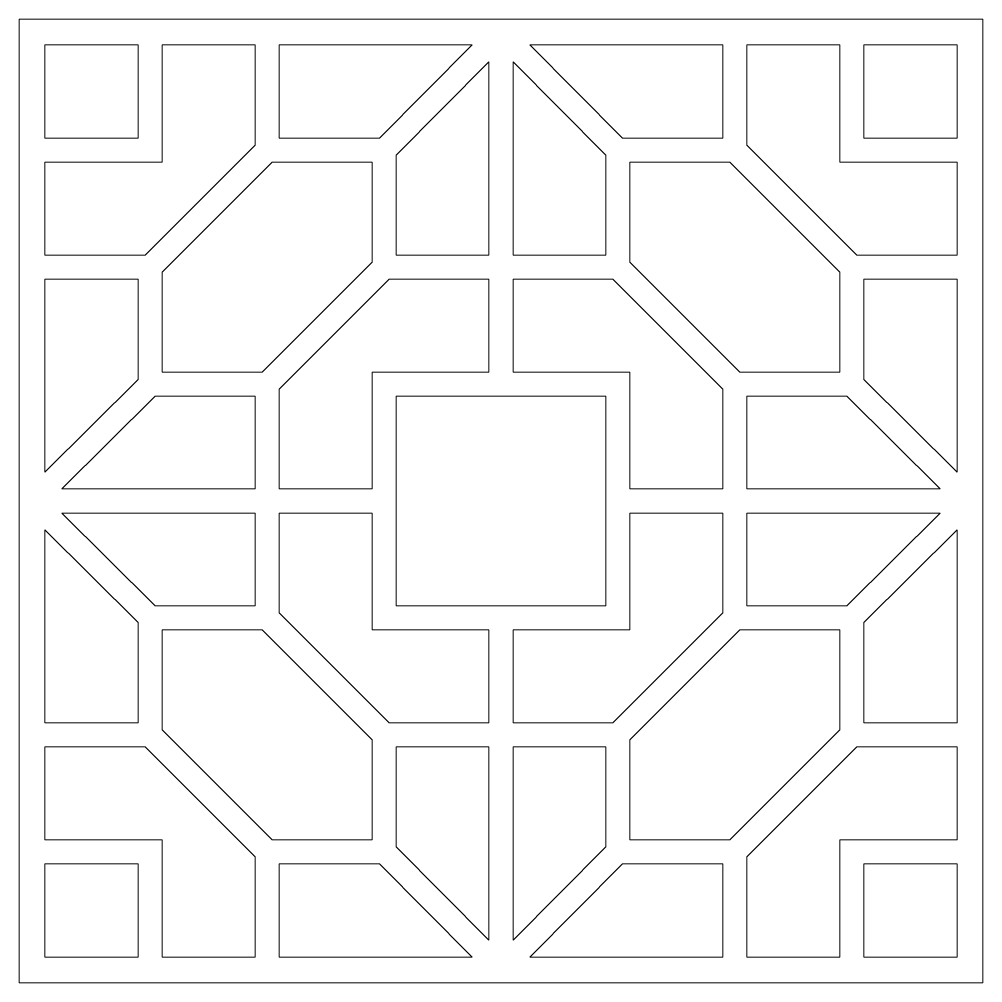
# Model space of a CAD drawing. Header units: centimetres. Extents: x -5.6 to 8.1, y -14.8 to 13.3.
# Drawn here: x -5.64 to 8.06, y -0.41 to 13.29 of the extents above; entities that cross this region are included whole.
import ezdxf

# ---------------------------------------------------------------- set-up
doc = ezdxf.new("R2010")
doc.units = ezdxf.units.CM
doc.header["$MEASUREMENT"] = 0
doc.layers.add('layer 1', color=7, linetype='Continuous')

msp = doc.modelspace()

# ---------------------------------------------------------------- linework, layer by layer
at = {"layer": 'layer 1', "color": 177, "lineweight": 9}
for points, knots in [([(-5.63918, 13.29148), (-5.63918, 13.29148), (8.06124, 13.29148), (8.06124, 13.29148), (8.06124, 13.29148), (8.06124, 13.29148), (8.06124, -0.40894), (8.06124, -0.40894), (8.06124, -0.40894), (8.06124, -0.40894), (-5.63918, -0.40894), (-5.63918, -0.40894), (-5.63918, -0.40894), (-5.63918, -0.40894), (-5.63918, 13.29148), (-5.63918, 13.29148), (-5.63918, 13.29148), (-5.63918, 13.29148), (-5.63918, 13.29148), (-5.63918, 13.29148)], [0, 0, 0, 0, 0.16666667, 0.16666667, 0.16666667, 0.16666667, 0.33333333, 0.33333333, 0.33333333, 0.33333333, 0.5, 0.5, 0.5, 0.5, 0.66666667, 0.66666667, 0.66666667, 0.66666667, 1, 1, 1, 1]), ([(-5.27505, 11.60282), (-5.27505, 11.60282), (-3.95052, 11.60282), (-3.95052, 11.60282), (-3.95052, 11.60282), (-3.95052, 11.60282), (-3.95052, 12.92735), (-3.95052, 12.92735), (-3.95052, 12.92735), (-3.95052, 12.92735), (-5.27505, 12.92735), (-5.27505, 12.92735), (-5.27505, 12.92735), (-5.27505, 12.92735), (-5.27505, 11.60282), (-5.27505, 11.60282), (-5.27505, 11.60282), (-5.27505, 11.60282), (-5.27505, 11.60282), (-5.27505, 11.60282)], [0, 0, 0, 0, 0.16666667, 0.16666667, 0.16666667, 0.16666667, 0.33333333, 0.33333333, 0.33333333, 0.33333333, 0.5, 0.5, 0.5, 0.5, 0.66666667, 0.66666667, 0.66666667, 0.66666667, 1, 1, 1, 1]), ([(-5.27505, 9.93693), (-5.27505, 9.93693), (-3.85052, 9.93693), (-3.85052, 9.93693), (-3.85052, 9.93693), (-3.85052, 9.93693), (-2.28463, 11.50284), (-2.28463, 11.50284), (-2.28463, 11.50284), (-2.28463, 11.50284), (-2.28463, 12.92735), (-2.28463, 12.92735), (-2.28463, 12.92735), (-2.28463, 12.92735), (-3.60915, 12.92735), (-3.60915, 12.92735), (-3.60915, 12.92735), (-3.60915, 12.92735), (-3.60915, 11.26145), (-3.60915, 11.26145), (-3.60915, 11.26145), (-3.60915, 11.26145), (-5.27505, 11.26145), (-5.27505, 11.26145), (-5.27505, 11.26145), (-5.27505, 11.26145), (-5.27505, 9.93693), (-5.27505, 9.93693), (-5.27505, 9.93693), (-5.27505, 9.93693), (-5.27505, 9.93693), (-5.27505, 9.93693)], [0, 0, 0, 0, 0.11111111, 0.11111111, 0.11111111, 0.11111111, 0.22222222, 0.22222222, 0.22222222, 0.22222222, 0.33333333, 0.33333333, 0.33333333, 0.33333333, 0.44444444, 0.44444444, 0.44444444, 0.44444444, 0.55555556, 0.55555556, 0.55555556, 0.55555556, 0.66666667, 0.66666667, 0.66666667, 0.66666667, 0.77777778, 0.77777778, 0.77777778, 0.77777778, 1, 1, 1, 1]), ([(-1.94325, 11.60282), (-1.94325, 11.60282), (-1.94325, 12.92735), (-1.94325, 12.92735), (-1.94325, 12.92735), (-1.94325, 12.92735), (0.79959, 12.92735), (0.79959, 12.92735), (0.79959, 12.92735), (0.79959, 12.92735), (-0.51811, 11.60282), (-0.51811, 11.60282), (-0.51811, 11.60282), (-0.51811, 11.60282), (-1.94325, 11.60282), (-1.94325, 11.60282), (-1.94325, 11.60282), (-1.94325, 11.60282), (-1.94325, 11.60282), (-1.94325, 11.60282)], [0, 0, 0, 0, 0.16666667, 0.16666667, 0.16666667, 0.16666667, 0.33333333, 0.33333333, 0.33333333, 0.33333333, 0.5, 0.5, 0.5, 0.5, 0.66666667, 0.66666667, 0.66666667, 0.66666667, 1, 1, 1, 1]), ([(1.62248, 12.92735), (1.62248, 12.92735), (4.36531, 12.92735), (4.36531, 12.92735), (4.36531, 12.92735), (4.36531, 12.92735), (4.36531, 11.60282), (4.36531, 11.60282), (4.36531, 11.60282), (4.36531, 11.60282), (2.94018, 11.60282), (2.94018, 11.60282), (2.94018, 11.60282), (2.94018, 11.60282), (1.62248, 12.92735), (1.62248, 12.92735), (1.62248, 12.92735), (1.62248, 12.92735), (1.62248, 12.92735), (1.62248, 12.92735)], [0, 0, 0, 0, 0.16666667, 0.16666667, 0.16666667, 0.16666667, 0.33333333, 0.33333333, 0.33333333, 0.33333333, 0.5, 0.5, 0.5, 0.5, 0.66666667, 0.66666667, 0.66666667, 0.66666667, 1, 1, 1, 1]), ([(4.70669, 11.50284), (4.70669, 11.50284), (6.2726, 9.93693), (6.2726, 9.93693), (6.2726, 9.93693), (6.2726, 9.93693), (7.69711, 9.93693), (7.69711, 9.93693), (7.69711, 9.93693), (7.69711, 9.93693), (7.69711, 11.26145), (7.69711, 11.26145), (7.69711, 11.26145), (7.69711, 11.26145), (6.03121, 11.26145), (6.03121, 11.26145), (6.03121, 11.26145), (6.03121, 11.26145), (6.03121, 12.92735), (6.03121, 12.92735), (6.03121, 12.92735), (6.03121, 12.92735), (4.70669, 12.92735), (4.70669, 12.92735), (4.70669, 12.92735), (4.70669, 12.92735), (4.70669, 11.50284), (4.70669, 11.50284), (4.70669, 11.50284), (4.70669, 11.50284), (4.70669, 11.50284), (4.70669, 11.50284)], [0, 0, 0, 0, 0.11111111, 0.11111111, 0.11111111, 0.11111111, 0.22222222, 0.22222222, 0.22222222, 0.22222222, 0.33333333, 0.33333333, 0.33333333, 0.33333333, 0.44444444, 0.44444444, 0.44444444, 0.44444444, 0.55555556, 0.55555556, 0.55555556, 0.55555556, 0.66666667, 0.66666667, 0.66666667, 0.66666667, 0.77777778, 0.77777778, 0.77777778, 0.77777778, 1, 1, 1, 1]), ([(6.37258, 11.60282), (6.37258, 11.60282), (6.37258, 12.92735), (6.37258, 12.92735), (6.37258, 12.92735), (6.37258, 12.92735), (7.69711, 12.92735), (7.69711, 12.92735), (7.69711, 12.92735), (7.69711, 12.92735), (7.69711, 11.60282), (7.69711, 11.60282), (7.69711, 11.60282), (7.69711, 11.60282), (6.37258, 11.60282), (6.37258, 11.60282), (6.37258, 11.60282), (6.37258, 11.60282), (6.37258, 11.60282), (6.37258, 11.60282)], [0, 0, 0, 0, 0.16666667, 0.16666667, 0.16666667, 0.16666667, 0.33333333, 0.33333333, 0.33333333, 0.33333333, 0.5, 0.5, 0.5, 0.5, 0.66666667, 0.66666667, 0.66666667, 0.66666667, 1, 1, 1, 1]), ([(-0.27735, 9.93693), (-0.27735, 9.93693), (-0.27735, 11.36081), (-0.27735, 11.36081), (-0.27735, 11.36081), (-0.27735, 11.36081), (1.04034, 12.68534), (1.04034, 12.68534), (1.04034, 12.68534), (1.04034, 12.68534), (1.04034, 9.93693), (1.04034, 9.93693), (1.04034, 9.93693), (1.04034, 9.93693), (-0.27735, 9.93693), (-0.27735, 9.93693), (-0.27735, 9.93693), (-0.27735, 9.93693), (-0.27735, 9.93693), (-0.27735, 9.93693)], [0, 0, 0, 0, 0.16666667, 0.16666667, 0.16666667, 0.16666667, 0.33333333, 0.33333333, 0.33333333, 0.33333333, 0.5, 0.5, 0.5, 0.5, 0.66666667, 0.66666667, 0.66666667, 0.66666667, 1, 1, 1, 1]), ([(1.38172, 9.93693), (1.38172, 9.93693), (1.38172, 12.68534), (1.38172, 12.68534), (1.38172, 12.68534), (1.38172, 12.68534), (2.69941, 11.36081), (2.69941, 11.36081), (2.69941, 11.36081), (2.69941, 11.36081), (2.69941, 9.93693), (2.69941, 9.93693), (2.69941, 9.93693), (2.69941, 9.93693), (1.38172, 9.93693), (1.38172, 9.93693), (1.38172, 9.93693), (1.38172, 9.93693), (1.38172, 9.93693), (1.38172, 9.93693)], [0, 0, 0, 0, 0.16666667, 0.16666667, 0.16666667, 0.16666667, 0.33333333, 0.33333333, 0.33333333, 0.33333333, 0.5, 0.5, 0.5, 0.5, 0.66666667, 0.66666667, 0.66666667, 0.66666667, 1, 1, 1, 1]), ([(-3.60915, 8.27103), (-3.60915, 8.27103), (-2.18463, 8.27103), (-2.18463, 8.27103), (-2.18463, 8.27103), (-2.18463, 8.27103), (-0.61873, 9.83694), (-0.61873, 9.83694), (-0.61873, 9.83694), (-0.61873, 9.83694), (-0.61873, 11.26145), (-0.61873, 11.26145), (-0.61873, 11.26145), (-0.61873, 11.26145), (-2.04324, 11.26145), (-2.04324, 11.26145), (-2.04324, 11.26145), (-2.04324, 11.26145), (-3.60915, 9.69554), (-3.60915, 9.69554), (-3.60915, 9.69554), (-3.60915, 9.69554), (-3.60915, 8.27103), (-3.60915, 8.27103), (-3.60915, 8.27103), (-3.60915, 8.27103), (-3.60915, 8.27103), (-3.60915, 8.27103)], [0, 0, 0, 0, 0.125, 0.125, 0.125, 0.125, 0.25, 0.25, 0.25, 0.25, 0.375, 0.375, 0.375, 0.375, 0.5, 0.5, 0.5, 0.5, 0.625, 0.625, 0.625, 0.625, 0.75, 0.75, 0.75, 0.75, 1, 1, 1, 1]), ([(3.04079, 9.83694), (3.04079, 9.83694), (3.04079, 11.26145), (3.04079, 11.26145), (3.04079, 11.26145), (3.04079, 11.26145), (4.46531, 11.26145), (4.46531, 11.26145), (4.46531, 11.26145), (4.46531, 11.26145), (6.03121, 9.69554), (6.03121, 9.69554), (6.03121, 9.69554), (6.03121, 9.69554), (6.03121, 8.27103), (6.03121, 8.27103), (6.03121, 8.27103), (6.03121, 8.27103), (4.6067, 8.27103), (4.6067, 8.27103), (4.6067, 8.27103), (4.6067, 8.27103), (3.04079, 9.83694), (3.04079, 9.83694), (3.04079, 9.83694), (3.04079, 9.83694), (3.04079, 9.83694), (3.04079, 9.83694)], [0, 0, 0, 0, 0.125, 0.125, 0.125, 0.125, 0.25, 0.25, 0.25, 0.25, 0.375, 0.375, 0.375, 0.375, 0.5, 0.5, 0.5, 0.5, 0.625, 0.625, 0.625, 0.625, 0.75, 0.75, 0.75, 0.75, 1, 1, 1, 1]), ([(-5.27505, 6.85272), (-5.27505, 6.85272), (-3.95052, 8.17042), (-3.95052, 8.17042), (-3.95052, 8.17042), (-3.95052, 8.17042), (-3.95052, 9.59555), (-3.95052, 9.59555), (-3.95052, 9.59555), (-3.95052, 9.59555), (-5.27505, 9.59555), (-5.27505, 9.59555), (-5.27505, 9.59555), (-5.27505, 9.59555), (-5.27505, 6.85272), (-5.27505, 6.85272), (-5.27505, 6.85272), (-5.27505, 6.85272), (-5.27505, 6.85272), (-5.27505, 6.85272)], [0, 0, 0, 0, 0.16666667, 0.16666667, 0.16666667, 0.16666667, 0.33333333, 0.33333333, 0.33333333, 0.33333333, 0.5, 0.5, 0.5, 0.5, 0.66666667, 0.66666667, 0.66666667, 0.66666667, 1, 1, 1, 1]), ([(-1.94325, 6.61196), (-1.94325, 6.61196), (-0.61873, 6.61196), (-0.61873, 6.61196), (-0.61873, 6.61196), (-0.61873, 6.61196), (-0.61873, 8.27103), (-0.61873, 8.27103), (-0.61873, 8.27103), (-0.61873, 8.27103), (1.04034, 8.27103), (1.04034, 8.27103), (1.04034, 8.27103), (1.04034, 8.27103), (1.04034, 9.59555), (1.04034, 9.59555), (1.04034, 9.59555), (1.04034, 9.59555), (-0.37734, 9.59555), (-0.37734, 9.59555), (-0.37734, 9.59555), (-0.37734, 9.59555), (-1.94325, 8.02964), (-1.94325, 8.02964), (-1.94325, 8.02964), (-1.94325, 8.02964), (-1.94325, 6.61196), (-1.94325, 6.61196), (-1.94325, 6.61196), (-1.94325, 6.61196), (-1.94325, 6.61196), (-1.94325, 6.61196)], [0, 0, 0, 0, 0.11111111, 0.11111111, 0.11111111, 0.11111111, 0.22222222, 0.22222222, 0.22222222, 0.22222222, 0.33333333, 0.33333333, 0.33333333, 0.33333333, 0.44444444, 0.44444444, 0.44444444, 0.44444444, 0.55555556, 0.55555556, 0.55555556, 0.55555556, 0.66666667, 0.66666667, 0.66666667, 0.66666667, 0.77777778, 0.77777778, 0.77777778, 0.77777778, 1, 1, 1, 1]), ([(1.38172, 8.27103), (1.38172, 8.27103), (1.38172, 9.59555), (1.38172, 9.59555), (1.38172, 9.59555), (1.38172, 9.59555), (2.79941, 9.59555), (2.79941, 9.59555), (2.79941, 9.59555), (2.79941, 9.59555), (4.36531, 8.02964), (4.36531, 8.02964), (4.36531, 8.02964), (4.36531, 8.02964), (4.36531, 6.61196), (4.36531, 6.61196), (4.36531, 6.61196), (4.36531, 6.61196), (3.04079, 6.61196), (3.04079, 6.61196), (3.04079, 6.61196), (3.04079, 6.61196), (3.04079, 8.27103), (3.04079, 8.27103), (3.04079, 8.27103), (3.04079, 8.27103), (1.38172, 8.27103), (1.38172, 8.27103), (1.38172, 8.27103), (1.38172, 8.27103), (1.38172, 8.27103), (1.38172, 8.27103)], [0, 0, 0, 0, 0.11111111, 0.11111111, 0.11111111, 0.11111111, 0.22222222, 0.22222222, 0.22222222, 0.22222222, 0.33333333, 0.33333333, 0.33333333, 0.33333333, 0.44444444, 0.44444444, 0.44444444, 0.44444444, 0.55555556, 0.55555556, 0.55555556, 0.55555556, 0.66666667, 0.66666667, 0.66666667, 0.66666667, 0.77777778, 0.77777778, 0.77777778, 0.77777778, 1, 1, 1, 1]), ([(7.69711, 6.85272), (7.69711, 6.85272), (6.37258, 8.17042), (6.37258, 8.17042), (6.37258, 8.17042), (6.37258, 8.17042), (6.37258, 9.59555), (6.37258, 9.59555), (6.37258, 9.59555), (6.37258, 9.59555), (7.69711, 9.59555), (7.69711, 9.59555), (7.69711, 9.59555), (7.69711, 9.59555), (7.69711, 6.85272), (7.69711, 6.85272), (7.69711, 6.85272), (7.69711, 6.85272), (7.69711, 6.85272), (7.69711, 6.85272)], [0, 0, 0, 0, 0.16666667, 0.16666667, 0.16666667, 0.16666667, 0.33333333, 0.33333333, 0.33333333, 0.33333333, 0.5, 0.5, 0.5, 0.5, 0.66666667, 0.66666667, 0.66666667, 0.66666667, 1, 1, 1, 1]), ([(-5.03302, 6.61196), (-5.03302, 6.61196), (-2.28463, 6.61196), (-2.28463, 6.61196), (-2.28463, 6.61196), (-2.28463, 6.61196), (-2.28463, 7.92965), (-2.28463, 7.92965), (-2.28463, 7.92965), (-2.28463, 7.92965), (-3.7085, 7.92965), (-3.7085, 7.92965), (-3.7085, 7.92965), (-3.7085, 7.92965), (-5.03302, 6.61196), (-5.03302, 6.61196), (-5.03302, 6.61196), (-5.03302, 6.61196), (-5.03302, 6.61196), (-5.03302, 6.61196)], [0, 0, 0, 0, 0.16666667, 0.16666667, 0.16666667, 0.16666667, 0.33333333, 0.33333333, 0.33333333, 0.33333333, 0.5, 0.5, 0.5, 0.5, 0.66666667, 0.66666667, 0.66666667, 0.66666667, 1, 1, 1, 1]), ([(-0.27735, 7.92965), (-0.27735, 7.92965), (2.69941, 7.92965), (2.69941, 7.92965), (2.69941, 7.92965), (2.69941, 7.92965), (2.69941, 4.95289), (2.69941, 4.95289), (2.69941, 4.95289), (2.69941, 4.95289), (-0.27735, 4.95289), (-0.27735, 4.95289), (-0.27735, 4.95289), (-0.27735, 4.95289), (-0.27735, 7.92965), (-0.27735, 7.92965), (-0.27735, 7.92965), (-0.27735, 7.92965), (-0.27735, 7.92965), (-0.27735, 7.92965)], [0, 0, 0, 0, 0.16666667, 0.16666667, 0.16666667, 0.16666667, 0.33333333, 0.33333333, 0.33333333, 0.33333333, 0.5, 0.5, 0.5, 0.5, 0.66666667, 0.66666667, 0.66666667, 0.66666667, 1, 1, 1, 1]), ([(4.70669, 6.61196), (4.70669, 6.61196), (7.4551, 6.61196), (7.4551, 6.61196), (7.4551, 6.61196), (7.4551, 6.61196), (6.13057, 7.92965), (6.13057, 7.92965), (6.13057, 7.92965), (6.13057, 7.92965), (4.70669, 7.92965), (4.70669, 7.92965), (4.70669, 7.92965), (4.70669, 7.92965), (4.70669, 6.61196), (4.70669, 6.61196), (4.70669, 6.61196), (4.70669, 6.61196), (4.70669, 6.61196), (4.70669, 6.61196)], [0, 0, 0, 0, 0.16666667, 0.16666667, 0.16666667, 0.16666667, 0.33333333, 0.33333333, 0.33333333, 0.33333333, 0.5, 0.5, 0.5, 0.5, 0.66666667, 0.66666667, 0.66666667, 0.66666667, 1, 1, 1, 1]), ([(-5.03302, 6.27058), (-5.03302, 6.27058), (-3.7085, 4.95289), (-3.7085, 4.95289), (-3.7085, 4.95289), (-3.7085, 4.95289), (-2.28463, 4.95289), (-2.28463, 4.95289), (-2.28463, 4.95289), (-2.28463, 4.95289), (-2.28463, 6.27058), (-2.28463, 6.27058), (-2.28463, 6.27058), (-2.28463, 6.27058), (-5.03302, 6.27058), (-5.03302, 6.27058), (-5.03302, 6.27058), (-5.03302, 6.27058), (-5.03302, 6.27058), (-5.03302, 6.27058)], [0, 0, 0, 0, 0.16666667, 0.16666667, 0.16666667, 0.16666667, 0.33333333, 0.33333333, 0.33333333, 0.33333333, 0.5, 0.5, 0.5, 0.5, 0.66666667, 0.66666667, 0.66666667, 0.66666667, 1, 1, 1, 1]), ([(-0.37734, 3.28699), (-0.37734, 3.28699), (1.04034, 3.28699), (1.04034, 3.28699), (1.04034, 3.28699), (1.04034, 3.28699), (1.04034, 4.61151), (1.04034, 4.61151), (1.04034, 4.61151), (1.04034, 4.61151), (-0.61873, 4.61151), (-0.61873, 4.61151), (-0.61873, 4.61151), (-0.61873, 4.61151), (-0.61873, 6.27058), (-0.61873, 6.27058), (-0.61873, 6.27058), (-0.61873, 6.27058), (-1.94325, 6.27058), (-1.94325, 6.27058), (-1.94325, 6.27058), (-1.94325, 6.27058), (-1.94325, 4.8529), (-1.94325, 4.8529), (-1.94325, 4.8529), (-1.94325, 4.8529), (-0.37734, 3.28699), (-0.37734, 3.28699), (-0.37734, 3.28699), (-0.37734, 3.28699), (-0.37734, 3.28699), (-0.37734, 3.28699)], [0, 0, 0, 0, 0.11111111, 0.11111111, 0.11111111, 0.11111111, 0.22222222, 0.22222222, 0.22222222, 0.22222222, 0.33333333, 0.33333333, 0.33333333, 0.33333333, 0.44444444, 0.44444444, 0.44444444, 0.44444444, 0.55555556, 0.55555556, 0.55555556, 0.55555556, 0.66666667, 0.66666667, 0.66666667, 0.66666667, 0.77777778, 0.77777778, 0.77777778, 0.77777778, 1, 1, 1, 1]), ([(1.38172, 3.28699), (1.38172, 3.28699), (1.38172, 4.61151), (1.38172, 4.61151), (1.38172, 4.61151), (1.38172, 4.61151), (3.04079, 4.61151), (3.04079, 4.61151), (3.04079, 4.61151), (3.04079, 4.61151), (3.04079, 6.27058), (3.04079, 6.27058), (3.04079, 6.27058), (3.04079, 6.27058), (4.36531, 6.27058), (4.36531, 6.27058), (4.36531, 6.27058), (4.36531, 6.27058), (4.36531, 4.8529), (4.36531, 4.8529), (4.36531, 4.8529), (4.36531, 4.8529), (2.79941, 3.28699), (2.79941, 3.28699), (2.79941, 3.28699), (2.79941, 3.28699), (1.38172, 3.28699), (1.38172, 3.28699), (1.38172, 3.28699), (1.38172, 3.28699), (1.38172, 3.28699), (1.38172, 3.28699)], [0, 0, 0, 0, 0.11111111, 0.11111111, 0.11111111, 0.11111111, 0.22222222, 0.22222222, 0.22222222, 0.22222222, 0.33333333, 0.33333333, 0.33333333, 0.33333333, 0.44444444, 0.44444444, 0.44444444, 0.44444444, 0.55555556, 0.55555556, 0.55555556, 0.55555556, 0.66666667, 0.66666667, 0.66666667, 0.66666667, 0.77777778, 0.77777778, 0.77777778, 0.77777778, 1, 1, 1, 1]), ([(4.70669, 4.95289), (4.70669, 4.95289), (4.70669, 6.27058), (4.70669, 6.27058), (4.70669, 6.27058), (4.70669, 6.27058), (7.4551, 6.27058), (7.4551, 6.27058), (7.4551, 6.27058), (7.4551, 6.27058), (6.13057, 4.95289), (6.13057, 4.95289), (6.13057, 4.95289), (6.13057, 4.95289), (4.70669, 4.95289), (4.70669, 4.95289), (4.70669, 4.95289), (4.70669, 4.95289), (4.70669, 4.95289), (4.70669, 4.95289)], [0, 0, 0, 0, 0.16666667, 0.16666667, 0.16666667, 0.16666667, 0.33333333, 0.33333333, 0.33333333, 0.33333333, 0.5, 0.5, 0.5, 0.5, 0.66666667, 0.66666667, 0.66666667, 0.66666667, 1, 1, 1, 1]), ([(-5.27505, 3.28699), (-5.27505, 3.28699), (-3.95052, 3.28699), (-3.95052, 3.28699), (-3.95052, 3.28699), (-3.95052, 3.28699), (-3.95052, 4.71212), (-3.95052, 4.71212), (-3.95052, 4.71212), (-3.95052, 4.71212), (-5.27505, 6.02982), (-5.27505, 6.02982), (-5.27505, 6.02982), (-5.27505, 6.02982), (-5.27505, 3.28699), (-5.27505, 3.28699), (-5.27505, 3.28699), (-5.27505, 3.28699), (-5.27505, 3.28699), (-5.27505, 3.28699)], [0, 0, 0, 0, 0.16666667, 0.16666667, 0.16666667, 0.16666667, 0.33333333, 0.33333333, 0.33333333, 0.33333333, 0.5, 0.5, 0.5, 0.5, 0.66666667, 0.66666667, 0.66666667, 0.66666667, 1, 1, 1, 1]), ([(6.37258, 3.28699), (6.37258, 3.28699), (6.37258, 4.71212), (6.37258, 4.71212), (6.37258, 4.71212), (6.37258, 4.71212), (7.69711, 6.02982), (7.69711, 6.02982), (7.69711, 6.02982), (7.69711, 6.02982), (7.69711, 3.28699), (7.69711, 3.28699), (7.69711, 3.28699), (7.69711, 3.28699), (6.37258, 3.28699), (6.37258, 3.28699), (6.37258, 3.28699), (6.37258, 3.28699), (6.37258, 3.28699), (6.37258, 3.28699)], [0, 0, 0, 0, 0.16666667, 0.16666667, 0.16666667, 0.16666667, 0.33333333, 0.33333333, 0.33333333, 0.33333333, 0.5, 0.5, 0.5, 0.5, 0.66666667, 0.66666667, 0.66666667, 0.66666667, 1, 1, 1, 1]), ([(-2.04324, 1.62109), (-2.04324, 1.62109), (-3.60915, 3.187), (-3.60915, 3.187), (-3.60915, 3.187), (-3.60915, 3.187), (-3.60915, 4.61151), (-3.60915, 4.61151), (-3.60915, 4.61151), (-3.60915, 4.61151), (-2.18463, 4.61151), (-2.18463, 4.61151), (-2.18463, 4.61151), (-2.18463, 4.61151), (-0.61873, 3.0456), (-0.61873, 3.0456), (-0.61873, 3.0456), (-0.61873, 3.0456), (-0.61873, 1.62109), (-0.61873, 1.62109), (-0.61873, 1.62109), (-0.61873, 1.62109), (-2.04324, 1.62109), (-2.04324, 1.62109), (-2.04324, 1.62109), (-2.04324, 1.62109), (-2.04324, 1.62109), (-2.04324, 1.62109)], [0, 0, 0, 0, 0.125, 0.125, 0.125, 0.125, 0.25, 0.25, 0.25, 0.25, 0.375, 0.375, 0.375, 0.375, 0.5, 0.5, 0.5, 0.5, 0.625, 0.625, 0.625, 0.625, 0.75, 0.75, 0.75, 0.75, 1, 1, 1, 1]), ([(3.04079, 1.62109), (3.04079, 1.62109), (3.04079, 3.0456), (3.04079, 3.0456), (3.04079, 3.0456), (3.04079, 3.0456), (4.6067, 4.61151), (4.6067, 4.61151), (4.6067, 4.61151), (4.6067, 4.61151), (6.03121, 4.61151), (6.03121, 4.61151), (6.03121, 4.61151), (6.03121, 4.61151), (6.03121, 3.187), (6.03121, 3.187), (6.03121, 3.187), (6.03121, 3.187), (4.46531, 1.62109), (4.46531, 1.62109), (4.46531, 1.62109), (4.46531, 1.62109), (3.04079, 1.62109), (3.04079, 1.62109), (3.04079, 1.62109), (3.04079, 1.62109), (3.04079, 1.62109), (3.04079, 1.62109)], [0, 0, 0, 0, 0.125, 0.125, 0.125, 0.125, 0.25, 0.25, 0.25, 0.25, 0.375, 0.375, 0.375, 0.375, 0.5, 0.5, 0.5, 0.5, 0.625, 0.625, 0.625, 0.625, 0.75, 0.75, 0.75, 0.75, 1, 1, 1, 1]), ([(-5.27505, 1.62109), (-5.27505, 1.62109), (-3.60915, 1.62109), (-3.60915, 1.62109), (-3.60915, 1.62109), (-3.60915, 1.62109), (-3.60915, -0.04481), (-3.60915, -0.04481), (-3.60915, -0.04481), (-3.60915, -0.04481), (-2.28463, -0.04481), (-2.28463, -0.04481), (-2.28463, -0.04481), (-2.28463, -0.04481), (-2.28463, 1.3797), (-2.28463, 1.3797), (-2.28463, 1.3797), (-2.28463, 1.3797), (-3.85052, 2.94561), (-3.85052, 2.94561), (-3.85052, 2.94561), (-3.85052, 2.94561), (-5.27505, 2.94561), (-5.27505, 2.94561), (-5.27505, 2.94561), (-5.27505, 2.94561), (-5.27505, 1.62109), (-5.27505, 1.62109), (-5.27505, 1.62109), (-5.27505, 1.62109), (-5.27505, 1.62109), (-5.27505, 1.62109)], [0, 0, 0, 0, 0.11111111, 0.11111111, 0.11111111, 0.11111111, 0.22222222, 0.22222222, 0.22222222, 0.22222222, 0.33333333, 0.33333333, 0.33333333, 0.33333333, 0.44444444, 0.44444444, 0.44444444, 0.44444444, 0.55555556, 0.55555556, 0.55555556, 0.55555556, 0.66666667, 0.66666667, 0.66666667, 0.66666667, 0.77777778, 0.77777778, 0.77777778, 0.77777778, 1, 1, 1, 1]), ([(1.04034, 0.1972), (1.04034, 0.1972), (-0.27735, 1.52173), (-0.27735, 1.52173), (-0.27735, 1.52173), (-0.27735, 1.52173), (-0.27735, 2.94561), (-0.27735, 2.94561), (-0.27735, 2.94561), (-0.27735, 2.94561), (1.04034, 2.94561), (1.04034, 2.94561), (1.04034, 2.94561), (1.04034, 2.94561), (1.04034, 0.1972), (1.04034, 0.1972), (1.04034, 0.1972), (1.04034, 0.1972), (1.04034, 0.1972), (1.04034, 0.1972)], [0, 0, 0, 0, 0.16666667, 0.16666667, 0.16666667, 0.16666667, 0.33333333, 0.33333333, 0.33333333, 0.33333333, 0.5, 0.5, 0.5, 0.5, 0.66666667, 0.66666667, 0.66666667, 0.66666667, 1, 1, 1, 1]), ([(1.38172, 0.1972), (1.38172, 0.1972), (1.38172, 2.94561), (1.38172, 2.94561), (1.38172, 2.94561), (1.38172, 2.94561), (2.69941, 2.94561), (2.69941, 2.94561), (2.69941, 2.94561), (2.69941, 2.94561), (2.69941, 1.52173), (2.69941, 1.52173), (2.69941, 1.52173), (2.69941, 1.52173), (1.38172, 0.1972), (1.38172, 0.1972), (1.38172, 0.1972), (1.38172, 0.1972), (1.38172, 0.1972), (1.38172, 0.1972)], [0, 0, 0, 0, 0.16666667, 0.16666667, 0.16666667, 0.16666667, 0.33333333, 0.33333333, 0.33333333, 0.33333333, 0.5, 0.5, 0.5, 0.5, 0.66666667, 0.66666667, 0.66666667, 0.66666667, 1, 1, 1, 1]), ([(4.70669, -0.04481), (4.70669, -0.04481), (6.03121, -0.04481), (6.03121, -0.04481), (6.03121, -0.04481), (6.03121, -0.04481), (6.03121, 1.62109), (6.03121, 1.62109), (6.03121, 1.62109), (6.03121, 1.62109), (7.69711, 1.62109), (7.69711, 1.62109), (7.69711, 1.62109), (7.69711, 1.62109), (7.69711, 2.94561), (7.69711, 2.94561), (7.69711, 2.94561), (7.69711, 2.94561), (6.2726, 2.94561), (6.2726, 2.94561), (6.2726, 2.94561), (6.2726, 2.94561), (4.70669, 1.3797), (4.70669, 1.3797), (4.70669, 1.3797), (4.70669, 1.3797), (4.70669, -0.04481), (4.70669, -0.04481), (4.70669, -0.04481), (4.70669, -0.04481), (4.70669, -0.04481), (4.70669, -0.04481)], [0, 0, 0, 0, 0.11111111, 0.11111111, 0.11111111, 0.11111111, 0.22222222, 0.22222222, 0.22222222, 0.22222222, 0.33333333, 0.33333333, 0.33333333, 0.33333333, 0.44444444, 0.44444444, 0.44444444, 0.44444444, 0.55555556, 0.55555556, 0.55555556, 0.55555556, 0.66666667, 0.66666667, 0.66666667, 0.66666667, 0.77777778, 0.77777778, 0.77777778, 0.77777778, 1, 1, 1, 1]), ([(-5.27505, -0.04481), (-5.27505, -0.04481), (-3.95052, -0.04481), (-3.95052, -0.04481), (-3.95052, -0.04481), (-3.95052, -0.04481), (-3.95052, 1.27972), (-3.95052, 1.27972), (-3.95052, 1.27972), (-3.95052, 1.27972), (-5.27505, 1.27972), (-5.27505, 1.27972), (-5.27505, 1.27972), (-5.27505, 1.27972), (-5.27505, -0.04481), (-5.27505, -0.04481), (-5.27505, -0.04481), (-5.27505, -0.04481), (-5.27505, -0.04481), (-5.27505, -0.04481)], [0, 0, 0, 0, 0.16666667, 0.16666667, 0.16666667, 0.16666667, 0.33333333, 0.33333333, 0.33333333, 0.33333333, 0.5, 0.5, 0.5, 0.5, 0.66666667, 0.66666667, 0.66666667, 0.66666667, 1, 1, 1, 1]), ([(-1.94325, -0.04481), (-1.94325, -0.04481), (0.79959, -0.04481), (0.79959, -0.04481), (0.79959, -0.04481), (0.79959, -0.04481), (-0.51811, 1.27972), (-0.51811, 1.27972), (-0.51811, 1.27972), (-0.51811, 1.27972), (-1.94325, 1.27972), (-1.94325, 1.27972), (-1.94325, 1.27972), (-1.94325, 1.27972), (-1.94325, -0.04481), (-1.94325, -0.04481), (-1.94325, -0.04481), (-1.94325, -0.04481), (-1.94325, -0.04481), (-1.94325, -0.04481)], [0, 0, 0, 0, 0.16666667, 0.16666667, 0.16666667, 0.16666667, 0.33333333, 0.33333333, 0.33333333, 0.33333333, 0.5, 0.5, 0.5, 0.5, 0.66666667, 0.66666667, 0.66666667, 0.66666667, 1, 1, 1, 1]), ([(1.62248, -0.04481), (1.62248, -0.04481), (4.36531, -0.04481), (4.36531, -0.04481), (4.36531, -0.04481), (4.36531, -0.04481), (4.36531, 1.27972), (4.36531, 1.27972), (4.36531, 1.27972), (4.36531, 1.27972), (2.94018, 1.27972), (2.94018, 1.27972), (2.94018, 1.27972), (2.94018, 1.27972), (1.62248, -0.04481), (1.62248, -0.04481), (1.62248, -0.04481), (1.62248, -0.04481), (1.62248, -0.04481), (1.62248, -0.04481)], [0, 0, 0, 0, 0.16666667, 0.16666667, 0.16666667, 0.16666667, 0.33333333, 0.33333333, 0.33333333, 0.33333333, 0.5, 0.5, 0.5, 0.5, 0.66666667, 0.66666667, 0.66666667, 0.66666667, 1, 1, 1, 1]), ([(6.37258, -0.04481), (6.37258, -0.04481), (7.69711, -0.04481), (7.69711, -0.04481), (7.69711, -0.04481), (7.69711, -0.04481), (7.69711, 1.27972), (7.69711, 1.27972), (7.69711, 1.27972), (7.69711, 1.27972), (6.37258, 1.27972), (6.37258, 1.27972), (6.37258, 1.27972), (6.37258, 1.27972), (6.37258, -0.04481), (6.37258, -0.04481), (6.37258, -0.04481), (6.37258, -0.04481), (6.37258, -0.04481), (6.37258, -0.04481)], [0, 0, 0, 0, 0.16666667, 0.16666667, 0.16666667, 0.16666667, 0.33333333, 0.33333333, 0.33333333, 0.33333333, 0.5, 0.5, 0.5, 0.5, 0.66666667, 0.66666667, 0.66666667, 0.66666667, 1, 1, 1, 1])]:
    msp.add_open_spline(points, degree=3, knots=knots, dxfattribs=at)

doc.saveas('drawing.dxf')
